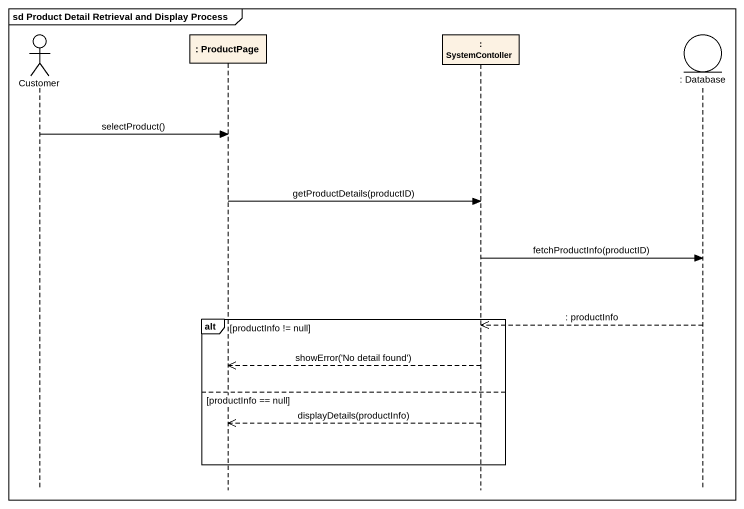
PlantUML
@startuml
mainframe sd Product Detail Retrieval and Display Process
hide footbox
actor Customer
participant ": ProductPage" as ProductPage
participant ": SystemContoller" as SystemContoller
entity ": Database" as Database_

Customer -> ProductPage : selectProduct()
ProductPage -> SystemContoller : getProductDetails(productID)
SystemContoller -> Database_ : fetchProductInfo(productID)
alt productInfo != null
  Database_ -->> SystemContoller : : productInfo
  SystemContoller -->> ProductPage : showError('No detail found')
else productInfo == null
  SystemContoller -->> ProductPage : displayDetails(productInfo)
end
@enduml
